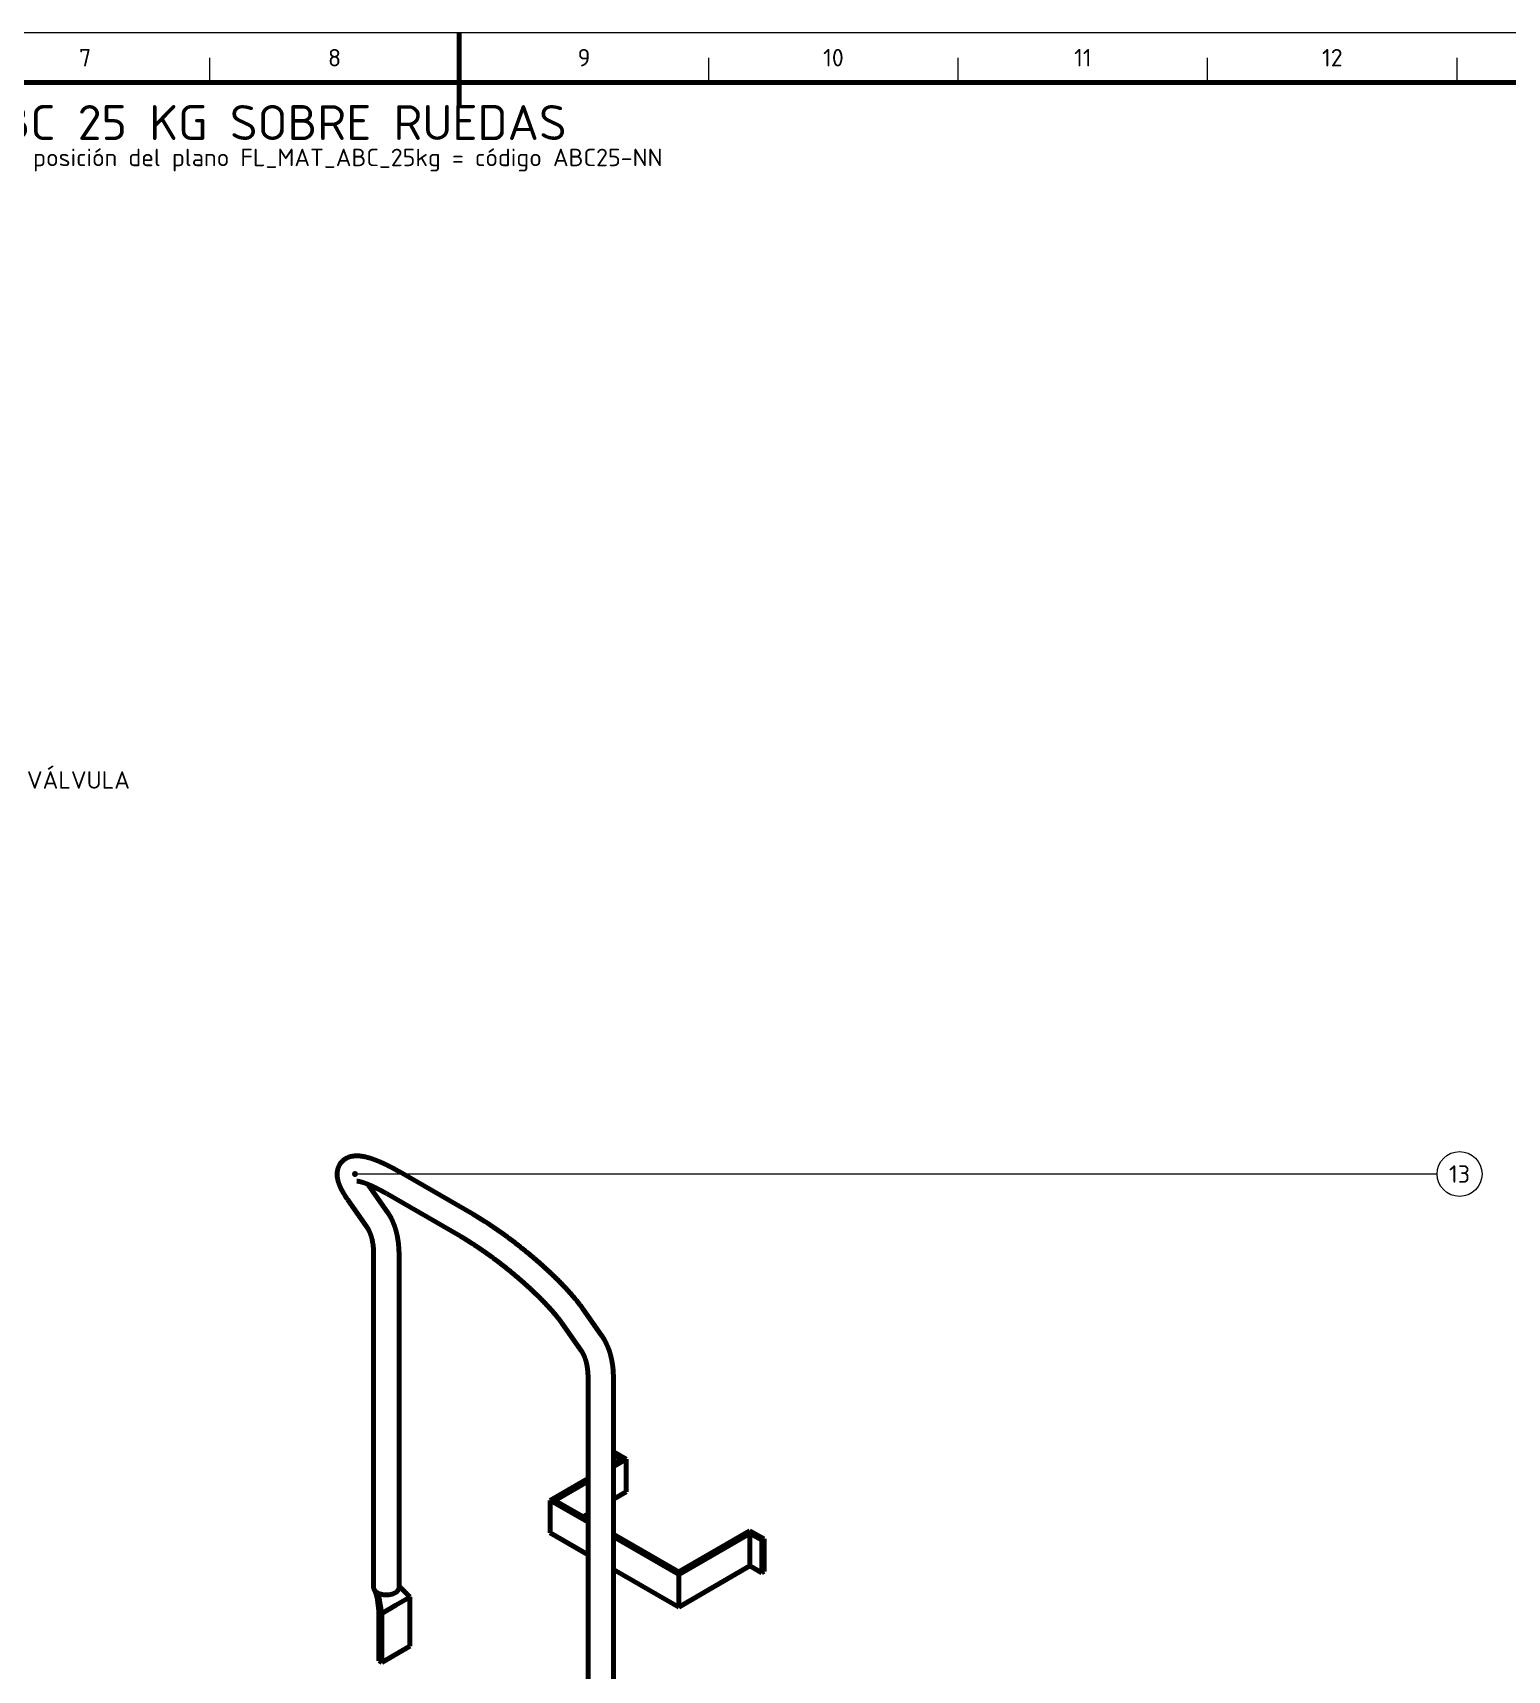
# Model space of a CAD drawing. Header units: millimetres. Extents: x 0 to 841, y 0 to 594.
# Drawn here: x 335 to 630.6, y 265.7 to 594 of the extents above; entities that cross this region are included whole.
import ezdxf
from ezdxf.enums import TextEntityAlignment as Align

# ---------------------------------------------------------------- set-up
doc = ezdxf.new("R2010")
doc.units = ezdxf.units.MM
for name, color, linetype, lineweight in [('01-VISIBLE', 7, 'CONTINUOUS', 70), ('06-TEXTO', 7, 'CONTINUOUS', 25), ('07-RECUADRO', 7, 'CONTINUOUS', 70), ('08-FINA', 5, 'CONTINUOUS', 18)]:
    doc.layers.add(name, color=color, linetype=linetype, lineweight=lineweight)
doc.styles.add('ISO3098', font='isocpeur.ttf')

msp = doc.modelspace()

# ---------------------------------------------------------------- hatches: boundary and pattern name
at = {"layer": '08-FINA'}
h = msp.add_hatch(color=7, dxfattribs=at)
h.dxf.hatch_style = 1
edge = h.paths.add_edge_path()
edge.add_arc((399.6, 365.2), 0.6, 0, 360)

# ---------------------------------------------------------------- linework, layer by layer
at = {"layer": '01-VISIBLE'}
for p, q in [((408.57, 365.61), (423.26, 357.13)), ((406.07, 357.62), (402.3, 362.98)), ((406.03, 361.21), (420.72, 352.73)), ((401.91, 354.7), (398.15, 360.05)), ((403.34, 282.28), (403.34, 349.09)), ((408.42, 282.28), (408.42, 349.09)), ((445.28, 338.16), (449.04, 332.81)), ((441.12, 335.24), (444.89, 329.89)), ((446.32, 324.28), (446.32, 257.47)), ((451.4, 324.28), (451.4, 257.47)), ((453.93, 308.01), (451.4, 309.48)), ((451.4, 308.95), (453.03, 308.01)), ((451.4, 307.07), (453.03, 308.01)), ((451.4, 306.55), (453.93, 308.01)), ((453.93, 301.48), (453.93, 308.01)), ((438.75, 299.77), (446.32, 304.14)), ((439.65, 299.77), (446.32, 303.62)), ((438.75, 293.23), (438.75, 299.77)), ((446.32, 295.39), (438.75, 299.77)), ((439.65, 299.77), (446.32, 295.91)), ((453.93, 301.48), (451.4, 300.02)), ((446.32, 297.08), (445.31, 296.5)), ((438.75, 293.23), (446.32, 288.86)), ((451.4, 292.98), (464.48, 285.43)), ((464.48, 284.91), (451.4, 292.46)), ((478.77, 293.67), (464.48, 285.43)), ((464.48, 284.91), (478.77, 293.15)), ((481.6, 292.04), (478.77, 293.67)), ((478.77, 293.15), (481.14, 291.78)), ((478.77, 286.62), (478.77, 293.15)), ((481.14, 291.78), (481.6, 292.04)), ((481.14, 285.25), (481.14, 291.78)), ((481.6, 285.51), (481.6, 292.04)), ((451.4, 285.93), (464.48, 278.37)), ((478.77, 286.62), (464.48, 278.37)), ((478.77, 286.62), (481.14, 285.25)), ((464.48, 278.37), (464.48, 284.91)), ((481.14, 285.25), (481.6, 285.51)), ((407.79, 278.73), (410.62, 280.36)), ((410.62, 270.57), (410.62, 280.36)), ((404.4, 277.42), (404.96, 277.1)), ((404.4, 267.63), (404.4, 277.42)), ((404.96, 277.1), (407.79, 278.73)), ((404.96, 267.3), (404.96, 277.1)), ((404.96, 267.3), (410.62, 270.57)), ((404.4, 267.63), (404.96, 267.3))]:
    msp.add_line(p, q, dxfattribs=at)
for points in [[(398.15, 360.05), (398.1, 360.12), (398.05, 360.19), (398.01, 360.25), (397.96, 360.32), (397.92, 360.38), (397.87, 360.45), (397.83, 360.52), (397.78, 360.58), (397.74, 360.65), (397.7, 360.72), (397.65, 360.79), (397.61, 360.85), (397.57, 360.92), (397.52, 360.99), (397.48, 361.06), (397.44, 361.13), (397.4, 361.19), (397.36, 361.26), (397.31, 361.33), (397.27, 361.4), (397.23, 361.47), (397.19, 361.54), (397.15, 361.61), (397.11, 361.68), (397.07, 361.75), (397.04, 361.82), (397, 361.89), (396.96, 361.96), (396.92, 362.03), (396.89, 362.1), (396.85, 362.18), (396.81, 362.25), (396.78, 362.32), (396.74, 362.39), (396.71, 362.46), (396.68, 362.54), (396.64, 362.61), (396.61, 362.68), (396.58, 362.76), (396.55, 362.83), (396.51, 362.91), (396.48, 362.98), (396.45, 363.05), (396.43, 363.13), (396.4, 363.2), (396.37, 363.28), (396.34, 363.36), (396.32, 363.43), (396.29, 363.51), (396.27, 363.59), (396.25, 363.66), (396.22, 363.74), (396.2, 363.82), (396.18, 363.89), (396.16, 363.97), (396.15, 364.05), (396.13, 364.13), (396.11, 364.21), (396.1, 364.29), (396.08, 364.37), (396.07, 364.44), (396.06, 364.52), (396.05, 364.6), (396.04, 364.68), (396.03, 364.76), (396.03, 364.84), (396.02, 364.92), (396.02, 365), (396.02, 365.08), (396.02, 365.16), (396.02, 365.24), (396.02, 365.33), (396.02, 365.41), (396.03, 365.49), (396.04, 365.57), (396.04, 365.65), (396.05, 365.72), (396.07, 365.8), (396.08, 365.88), (396.1, 365.96), (396.11, 366.04), (396.13, 366.12), (396.15, 366.2), (396.17, 366.27), (396.2, 366.35), (396.22, 366.43), (396.25, 366.5), (396.28, 366.58), (396.31, 366.65), (396.34, 366.72), (396.38, 366.8), (396.41, 366.87), (396.45, 366.94), (396.49, 367.01), (396.53, 367.08), (396.57, 367.15), (396.61, 367.22), (396.66, 367.28), (396.7, 367.35), (396.75, 367.41), (396.8, 367.48), (396.85, 367.54), (396.91, 367.6), (396.96, 367.66), (397.01, 367.72), (397.07, 367.77), (397.13, 367.83), (397.19, 367.88), (397.25, 367.94), (397.31, 367.99), (397.37, 368.04), (397.44, 368.08), (397.5, 368.13), (397.57, 368.18), (397.64, 368.22), (397.7, 368.26), (397.77, 368.31), (397.84, 368.34), (397.91, 368.38), (397.99, 368.42), (398.06, 368.45), (398.13, 368.49), (398.2, 368.52), (398.28, 368.55), (398.35, 368.58), (398.43, 368.6), (398.51, 368.63), (398.58, 368.65), (398.66, 368.68), (398.74, 368.7), (398.82, 368.72), (398.89, 368.74), (398.97, 368.75), (399.05, 368.77), (399.13, 368.78), (399.21, 368.79), (399.29, 368.8), (399.37, 368.81), (399.45, 368.82), (399.53, 368.83), (399.61, 368.83), (399.69, 368.84), (399.77, 368.84), (399.85, 368.85), (399.93, 368.85), (400.01, 368.85), (400.09, 368.84), (400.17, 368.84), (400.25, 368.84), (400.33, 368.84), (400.41, 368.83), (400.49, 368.82), (400.57, 368.82), (400.65, 368.81), (400.73, 368.8), (400.81, 368.79), (400.89, 368.78), (400.97, 368.77), (401.05, 368.76), (401.13, 368.74), (401.21, 368.73), (401.29, 368.72), (401.36, 368.7), (401.44, 368.68), (401.52, 368.67), (401.6, 368.65), (401.68, 368.63), (401.76, 368.62), (401.84, 368.6), (401.91, 368.58), (401.99, 368.56), (402.07, 368.54), (402.15, 368.52), (402.22, 368.5), (402.3, 368.47), (402.38, 368.45), (402.46, 368.43), (402.53, 368.41), (402.61, 368.38), (402.69, 368.36), (402.76, 368.34), (402.84, 368.31), (402.91, 368.29), (402.99, 368.26), (403.07, 368.23), (403.14, 368.21), (403.22, 368.18), (403.29, 368.15), (403.37, 368.13), (403.45, 368.1), (403.52, 368.07), (403.6, 368.04), (403.67, 368.02), (403.75, 367.99), (403.82, 367.96), (403.9, 367.93), (403.97, 367.9), (404.04, 367.87), (404.12, 367.84), (404.19, 367.81), (404.27, 367.78), (404.34, 367.75), (404.42, 367.72), (404.49, 367.68), (404.56, 367.65), (404.64, 367.62), (404.71, 367.59), (404.78, 367.56), (404.86, 367.52), (404.93, 367.49), (405, 367.46), (405.08, 367.43), (405.15, 367.39), (405.22, 367.36), (405.3, 367.32), (405.37, 367.29), (405.44, 367.26), (405.51, 367.22), (405.59, 367.19), (405.66, 367.15), (405.73, 367.12), (405.8, 367.08), (405.88, 367.05), (405.95, 367.01), (406.02, 366.98), (406.09, 366.94), (406.16, 366.91), (406.24, 366.87), (406.31, 366.83), (406.38, 366.8), (406.45, 366.76), (406.52, 366.73), (406.59, 366.69), (406.67, 366.65), (406.74, 366.61), (406.81, 366.58), (406.88, 366.54), (406.95, 366.5), (407.02, 366.47), (407.09, 366.43), (407.16, 366.39), (407.23, 366.35), (407.3, 366.31), (407.37, 366.28), (407.45, 366.24), (407.52, 366.2), (407.59, 366.16), (407.66, 366.12), (407.73, 366.08), (407.8, 366.04), (407.87, 366.01), (407.94, 365.97), (408.01, 365.93), (408.08, 365.89), (408.15, 365.85), (408.22, 365.81), (408.29, 365.77), (408.36, 365.73), (408.43, 365.69), (408.5, 365.65), (408.57, 365.61)], [(401.09, 365.2), (401.09, 365.2), (401.09, 365.21), (401.09, 365.21), (401.09, 365.21), (401.09, 365.21), (401.09, 365.21)], [(399.94, 363.77), (399.94, 363.77), (399.94, 363.77), (399.94, 363.77), (399.94, 363.77), (399.94, 363.77), (399.94, 363.77)], [(399.94, 363.77), (400.02, 363.76), (400.1, 363.76), (400.18, 363.75), (400.25, 363.74), (400.33, 363.73), (400.41, 363.71), (400.49, 363.69), (400.57, 363.68), (400.65, 363.66), (400.72, 363.64), (400.8, 363.62), (400.88, 363.6), (400.96, 363.58), (401.03, 363.55), (401.11, 363.53), (401.19, 363.51), (401.26, 363.48), (401.34, 363.46), (401.41, 363.43), (401.49, 363.4), (401.57, 363.38), (401.64, 363.35), (401.72, 363.32), (401.79, 363.29), (401.87, 363.27), (401.94, 363.24), (402.02, 363.21), (402.09, 363.18), (402.16, 363.15), (402.24, 363.12), (402.31, 363.09), (402.39, 363.06), (402.46, 363.03), (402.53, 363), (402.61, 362.96), (402.68, 362.93), (402.75, 362.9), (402.83, 362.87), (402.9, 362.83), (402.97, 362.8), (403.05, 362.77), (403.12, 362.73), (403.19, 362.7), (403.26, 362.67), (403.34, 362.63), (403.41, 362.6), (403.48, 362.56), (403.55, 362.53), (403.63, 362.49), (403.7, 362.46), (403.77, 362.42), (403.84, 362.39), (403.91, 362.35), (403.98, 362.32), (404.06, 362.28), (404.13, 362.24), (404.2, 362.21), (404.27, 362.17), (404.34, 362.13), (404.41, 362.1), (404.48, 362.06), (404.55, 362.02), (404.62, 361.99), (404.7, 361.95), (404.77, 361.91), (404.84, 361.87), (404.91, 361.84), (404.98, 361.8), (405.05, 361.76), (405.12, 361.72), (405.19, 361.68), (405.26, 361.64), (405.33, 361.6), (405.4, 361.57), (405.47, 361.53), (405.54, 361.49), (405.61, 361.45), (405.68, 361.41), (405.75, 361.37), (405.82, 361.33), (405.89, 361.29), (405.96, 361.25), (406.03, 361.21)], [(402.3, 362.98), (402.28, 363), (402.26, 363.03), (402.25, 363.06), (402.23, 363.08), (402.21, 363.11), (402.19, 363.14)], [(403.34, 349.09), (403.34, 349.17), (403.34, 349.25), (403.34, 349.33), (403.34, 349.41), (403.34, 349.49), (403.33, 349.57), (403.33, 349.66), (403.33, 349.74), (403.33, 349.82), (403.32, 349.9), (403.32, 349.98), (403.31, 350.06), (403.31, 350.14), (403.3, 350.22), (403.29, 350.3), (403.29, 350.38), (403.28, 350.46), (403.27, 350.54), (403.27, 350.62), (403.26, 350.7), (403.25, 350.78), (403.24, 350.86), (403.23, 350.94), (403.22, 351.02), (403.21, 351.1), (403.19, 351.18), (403.18, 351.26), (403.17, 351.34), (403.16, 351.42), (403.14, 351.5), (403.13, 351.58), (403.11, 351.65), (403.1, 351.73), (403.08, 351.81), (403.06, 351.89), (403.05, 351.97), (403.03, 352.05), (403.01, 352.13), (402.99, 352.2), (402.97, 352.28), (402.95, 352.36), (402.93, 352.44), (402.91, 352.52), (402.89, 352.59), (402.86, 352.67), (402.84, 352.75), (402.82, 352.82), (402.79, 352.9), (402.77, 352.98), (402.74, 353.05), (402.71, 353.13), (402.68, 353.2), (402.66, 353.28), (402.63, 353.35), (402.6, 353.43), (402.56, 353.5), (402.53, 353.58), (402.5, 353.65), (402.47, 353.72), (402.43, 353.8), (402.4, 353.87), (402.36, 353.94), (402.33, 354.01), (402.29, 354.08), (402.25, 354.16), (402.21, 354.23), (402.17, 354.3), (402.13, 354.36), (402.09, 354.43), (402.04, 354.5), (402, 354.57), (401.95, 354.64), (401.91, 354.7)], [(408.42, 349.09), (408.42, 349.17), (408.42, 349.25), (408.42, 349.33), (408.42, 349.41), (408.42, 349.49), (408.42, 349.57), (408.41, 349.65), (408.41, 349.73), (408.41, 349.81), (408.41, 349.89), (408.4, 349.97), (408.4, 350.05), (408.4, 350.13), (408.39, 350.21), (408.39, 350.3), (408.38, 350.38), (408.38, 350.46), (408.37, 350.54), (408.37, 350.62), (408.36, 350.7), (408.35, 350.78), (408.35, 350.86), (408.34, 350.94), (408.33, 351.02), (408.32, 351.1), (408.31, 351.18), (408.31, 351.25), (408.3, 351.33), (408.29, 351.41), (408.28, 351.49), (408.27, 351.57), (408.26, 351.65), (408.25, 351.73), (408.24, 351.81), (408.22, 351.89), (408.21, 351.97), (408.2, 352.05), (408.19, 352.13), (408.17, 352.21), (408.16, 352.29), (408.15, 352.37), (408.13, 352.45), (408.12, 352.53), (408.1, 352.6), (408.09, 352.68), (408.07, 352.76), (408.06, 352.84), (408.04, 352.92), (408.02, 353), (408.01, 353.08), (407.99, 353.15), (407.97, 353.23), (407.95, 353.31), (407.93, 353.39), (407.91, 353.47), (407.89, 353.54), (407.87, 353.62), (407.85, 353.7), (407.83, 353.78), (407.81, 353.85), (407.79, 353.93), (407.77, 354.01), (407.74, 354.09), (407.72, 354.16), (407.7, 354.24), (407.67, 354.32), (407.65, 354.39), (407.62, 354.47), (407.6, 354.54), (407.57, 354.62), (407.55, 354.7), (407.52, 354.77), (407.49, 354.85), (407.46, 354.92), (407.44, 355), (407.41, 355.07), (407.38, 355.15), (407.35, 355.22), (407.32, 355.3), (407.29, 355.37), (407.26, 355.45), (407.23, 355.52), (407.2, 355.59), (407.16, 355.67), (407.13, 355.74), (407.1, 355.81), (407.06, 355.89), (407.03, 355.96), (407, 356.03), (406.96, 356.1), (406.93, 356.18), (406.89, 356.25), (406.85, 356.32), (406.82, 356.39), (406.78, 356.46), (406.74, 356.53), (406.7, 356.6), (406.66, 356.67), (406.62, 356.74), (406.58, 356.81), (406.54, 356.88), (406.5, 356.95), (406.46, 357.02), (406.42, 357.09), (406.38, 357.16), (406.33, 357.22), (406.29, 357.29), (406.25, 357.36), (406.2, 357.42), (406.16, 357.49), (406.11, 357.56), (406.07, 357.62)], [(423.26, 357.13), (423.33, 357.09), (423.4, 357.05), (423.47, 357.01), (423.54, 356.97), (423.61, 356.92), (423.67, 356.88), (423.74, 356.84), (423.81, 356.8), (423.88, 356.76), (423.95, 356.72), (424.02, 356.68), (424.09, 356.64), (424.16, 356.6), (424.23, 356.56), (424.29, 356.51), (424.36, 356.47), (424.43, 356.43), (424.5, 356.39), (424.57, 356.35), (424.64, 356.31), (424.7, 356.26), (424.77, 356.22), (424.84, 356.18), (424.91, 356.14), (424.98, 356.1), (425.04, 356.05), (425.11, 356.01), (425.18, 355.97), (425.25, 355.93), (425.32, 355.88), (425.38, 355.84), (425.45, 355.8), (425.52, 355.75), (425.59, 355.71), (425.65, 355.67), (425.72, 355.62), (425.79, 355.58), (425.86, 355.54), (425.92, 355.49), (425.99, 355.45), (426.06, 355.41), (426.12, 355.36), (426.19, 355.32), (426.26, 355.28), (426.33, 355.23), (426.39, 355.19), (426.46, 355.14), (426.53, 355.1), (426.59, 355.06), (426.66, 355.01), (426.73, 354.97), (426.79, 354.92), (426.86, 354.88), (426.93, 354.83), (426.99, 354.79), (427.06, 354.75), (427.13, 354.7), (427.19, 354.66), (427.26, 354.61), (427.33, 354.57), (427.39, 354.52), (427.46, 354.48), (427.52, 354.43), (427.59, 354.39), (427.66, 354.34), (427.72, 354.3), (427.79, 354.25), (427.85, 354.21), (427.92, 354.16), (427.99, 354.11), (428.05, 354.07), (428.12, 354.02), (428.18, 353.98), (428.25, 353.93), (428.31, 353.89), (428.38, 353.84), (428.45, 353.79), (428.51, 353.75), (428.58, 353.7), (428.64, 353.66), (428.71, 353.61), (428.77, 353.56), (428.84, 353.52), (428.9, 353.47), (428.97, 353.42), (429.03, 353.38), (429.1, 353.33), (429.16, 353.28), (429.23, 353.24), (429.29, 353.19), (429.36, 353.14), (429.42, 353.1), (429.49, 353.05), (429.55, 353), (429.62, 352.96), (429.68, 352.91), (429.75, 352.86), (429.81, 352.81), (429.88, 352.77), (429.94, 352.72), (430.01, 352.67), (430.07, 352.62), (430.14, 352.58), (430.2, 352.53), (430.27, 352.48), (430.33, 352.43), (430.39, 352.39), (430.46, 352.34), (430.52, 352.29), (430.59, 352.24), (430.65, 352.2), (430.71, 352.15), (430.78, 352.1), (430.84, 352.05), (430.91, 352), (430.97, 351.95), (431.03, 351.91), (431.1, 351.86), (431.16, 351.81), (431.23, 351.76), (431.29, 351.71), (431.35, 351.66), (431.42, 351.62), (431.48, 351.57), (431.54, 351.52), (431.61, 351.47), (431.67, 351.42), (431.74, 351.37), (431.8, 351.32), (431.86, 351.27), (431.93, 351.23), (431.99, 351.18), (432.05, 351.13), (432.12, 351.08), (432.18, 351.03), (432.24, 350.98), (432.3, 350.93), (432.37, 350.88), (432.43, 350.83), (432.49, 350.78), (432.56, 350.73), (432.62, 350.68), (432.68, 350.63), (432.74, 350.58), (432.81, 350.53), (432.87, 350.48), (432.93, 350.43), (433, 350.38), (433.06, 350.33), (433.12, 350.28), (433.18, 350.23), (433.25, 350.18), (433.31, 350.13), (433.37, 350.08), (433.43, 350.03), (433.5, 349.98), (433.56, 349.93), (433.62, 349.88), (433.68, 349.83), (433.74, 349.78), (433.81, 349.73), (433.87, 349.68), (433.93, 349.63), (433.99, 349.58), (434.05, 349.53), (434.12, 349.48), (434.18, 349.43), (434.24, 349.38), (434.3, 349.32), (434.36, 349.27), (434.43, 349.22), (434.49, 349.17), (434.55, 349.12), (434.61, 349.07), (434.67, 349.02), (434.73, 348.97), (434.79, 348.91), (434.86, 348.86), (434.92, 348.81), (434.98, 348.76), (435.04, 348.71), (435.1, 348.66), (435.16, 348.61), (435.22, 348.55), (435.28, 348.5), (435.35, 348.45), (435.41, 348.4), (435.47, 348.35), (435.53, 348.29), (435.59, 348.24), (435.65, 348.19), (435.71, 348.14), (435.77, 348.09), (435.83, 348.03), (435.89, 347.98), (435.95, 347.93), (436.01, 347.88), (436.07, 347.82), (436.13, 347.77), (436.2, 347.72), (436.26, 347.67), (436.32, 347.61), (436.38, 347.56), (436.44, 347.51), (436.5, 347.45), (436.56, 347.4), (436.62, 347.35), (436.68, 347.3), (436.74, 347.24), (436.8, 347.19), (436.86, 347.14), (436.92, 347.08), (436.98, 347.03), (437.04, 346.98), (437.1, 346.92), (437.16, 346.87), (437.22, 346.82), (437.27, 346.76), (437.33, 346.71), (437.39, 346.66), (437.45, 346.6), (437.51, 346.55), (437.57, 346.49), (437.63, 346.44), (437.69, 346.39), (437.75, 346.33), (437.81, 346.28), (437.87, 346.22), (437.93, 346.17), (437.99, 346.12), (438.04, 346.06), (438.1, 346.01), (438.16, 345.95), (438.22, 345.9), (438.28, 345.84), (438.34, 345.79), (438.4, 345.74), (438.46, 345.68), (438.51, 345.63), (438.57, 345.57), (438.63, 345.52), (438.69, 345.46), (438.75, 345.41), (438.81, 345.35), (438.86, 345.3), (438.92, 345.24), (438.98, 345.19), (439.04, 345.13), (439.1, 345.08), (439.15, 345.02), (439.21, 344.97), (439.27, 344.91), (439.33, 344.85), (439.39, 344.8), (439.44, 344.74), (439.5, 344.69), (439.56, 344.63), (439.62, 344.58), (439.67, 344.52), (439.73, 344.46), (439.79, 344.41), (439.84, 344.35), (439.9, 344.3), (439.96, 344.24), (440.02, 344.18), (440.07, 344.13), (440.13, 344.07), (440.19, 344.02), (440.24, 343.96), (440.3, 343.9), (440.36, 343.85), (440.41, 343.79), (440.47, 343.73), (440.53, 343.68), (440.58, 343.62), (440.64, 343.56), (440.7, 343.5), (440.75, 343.45), (440.81, 343.39), (440.86, 343.33), (440.92, 343.28), (440.98, 343.22), (441.03, 343.16), (441.09, 343.1), (441.14, 343.05), (441.2, 342.99), (441.25, 342.93), (441.31, 342.87), (441.36, 342.81), (441.42, 342.76), (441.48, 342.7), (441.53, 342.64), (441.59, 342.58), (441.64, 342.52), (441.7, 342.47), (441.75, 342.41), (441.81, 342.35), (441.86, 342.29), (441.91, 342.23), (441.97, 342.17), (442.02, 342.12), (442.08, 342.06), (442.13, 342), (442.19, 341.94), (442.24, 341.88), (442.29, 341.82), (442.35, 341.76), (442.4, 341.7), (442.46, 341.64), (442.51, 341.58), (442.56, 341.52), (442.62, 341.46), (442.67, 341.4), (442.72, 341.34), (442.78, 341.28), (442.83, 341.22), (442.88, 341.16), (442.94, 341.1), (442.99, 341.04), (443.04, 340.98), (443.09, 340.92), (443.15, 340.86), (443.2, 340.8), (443.25, 340.74), (443.3, 340.68), (443.36, 340.62), (443.41, 340.56), (443.46, 340.5), (443.51, 340.44), (443.56, 340.38), (443.61, 340.31), (443.67, 340.25), (443.72, 340.19), (443.77, 340.13), (443.82, 340.07), (443.87, 340.01), (443.92, 339.94), (443.97, 339.88), (444.02, 339.82), (444.07, 339.76), (444.12, 339.7), (444.17, 339.63), (444.22, 339.57), (444.27, 339.51), (444.32, 339.45), (444.37, 339.38), (444.42, 339.32), (444.47, 339.26), (444.52, 339.19), (444.57, 339.13), (444.62, 339.07), (444.67, 339), (444.71, 338.94), (444.76, 338.87), (444.81, 338.81), (444.86, 338.75), (444.91, 338.68), (444.95, 338.62), (445, 338.55), (445.05, 338.49), (445.09, 338.42), (445.14, 338.36), (445.19, 338.29), (445.23, 338.23), (445.28, 338.16)], [(420.72, 352.73), (420.79, 352.69), (420.86, 352.65), (420.93, 352.61), (421, 352.57), (421.07, 352.52), (421.14, 352.48), (421.2, 352.44), (421.27, 352.4), (421.34, 352.36), (421.41, 352.32), (421.48, 352.28), (421.55, 352.24), (421.62, 352.2), (421.69, 352.15), (421.75, 352.11), (421.82, 352.07), (421.89, 352.03), (421.96, 351.99), (422.03, 351.95), (422.1, 351.9), (422.16, 351.86), (422.23, 351.82), (422.3, 351.78), (422.37, 351.73), (422.44, 351.69), (422.5, 351.65), (422.57, 351.61), (422.64, 351.56), (422.71, 351.52), (422.78, 351.48), (422.84, 351.43), (422.91, 351.39), (422.98, 351.35), (423.05, 351.3), (423.11, 351.26), (423.18, 351.22), (423.25, 351.17), (423.32, 351.13), (423.38, 351.09), (423.45, 351.04), (423.52, 351), (423.58, 350.96), (423.65, 350.91), (423.72, 350.87), (423.78, 350.82), (423.85, 350.78), (423.92, 350.73), (423.99, 350.69), (424.05, 350.65), (424.12, 350.6), (424.19, 350.56), (424.25, 350.51), (424.32, 350.47), (424.39, 350.42), (424.45, 350.38), (424.52, 350.33), (424.58, 350.29), (424.65, 350.24), (424.72, 350.2), (424.78, 350.15), (424.85, 350.11), (424.92, 350.06), (424.98, 350.02), (425.05, 349.97), (425.11, 349.92), (425.18, 349.88), (425.24, 349.83), (425.31, 349.79), (425.38, 349.74), (425.44, 349.7), (425.51, 349.65), (425.57, 349.6), (425.64, 349.56), (425.7, 349.51), (425.77, 349.46), (425.84, 349.42), (425.9, 349.37), (425.97, 349.33), (426.03, 349.28), (426.1, 349.23), (426.16, 349.19), (426.23, 349.14), (426.29, 349.09), (426.36, 349.05), (426.42, 349), (426.49, 348.95), (426.55, 348.9), (426.62, 348.86), (426.68, 348.81), (426.75, 348.76), (426.81, 348.72), (426.88, 348.67), (426.94, 348.62), (427.01, 348.57), (427.07, 348.53), (427.14, 348.48), (427.2, 348.43), (427.26, 348.38), (427.33, 348.34), (427.39, 348.29), (427.46, 348.24), (427.52, 348.19), (427.59, 348.14), (427.65, 348.1), (427.71, 348.05), (427.78, 348), (427.84, 347.95), (427.91, 347.9), (427.97, 347.85), (428.03, 347.81), (428.1, 347.76), (428.16, 347.71), (428.23, 347.66), (428.29, 347.61), (428.35, 347.56), (428.42, 347.51), (428.48, 347.47), (428.54, 347.42), (428.61, 347.37), (428.67, 347.32), (428.74, 347.27), (428.8, 347.22), (428.86, 347.17), (428.93, 347.12), (428.99, 347.07), (429.05, 347.02), (429.12, 346.98), (429.18, 346.93), (429.24, 346.88), (429.3, 346.83), (429.37, 346.78), (429.43, 346.73), (429.49, 346.68), (429.56, 346.63), (429.62, 346.58), (429.68, 346.53), (429.74, 346.48), (429.81, 346.43), (429.87, 346.38), (429.93, 346.33), (430, 346.28), (430.06, 346.23), (430.12, 346.18), (430.18, 346.13), (430.25, 346.08), (430.31, 346.03), (430.37, 345.98), (430.43, 345.93), (430.49, 345.88), (430.56, 345.83), (430.62, 345.77), (430.68, 345.72), (430.74, 345.67), (430.81, 345.62), (430.87, 345.57), (430.93, 345.52), (430.99, 345.47), (431.05, 345.42), (431.12, 345.37), (431.18, 345.32), (431.24, 345.27), (431.3, 345.21), (431.36, 345.16), (431.42, 345.11), (431.49, 345.06), (431.55, 345.01), (431.61, 344.96), (431.67, 344.91), (431.73, 344.85), (431.79, 344.8), (431.85, 344.75), (431.91, 344.7), (431.98, 344.65), (432.04, 344.59), (432.1, 344.54), (432.16, 344.49), (432.22, 344.44), (432.28, 344.39), (432.34, 344.33), (432.4, 344.28), (432.46, 344.23), (432.52, 344.18), (432.58, 344.13), (432.65, 344.07), (432.71, 344.02), (432.77, 343.97), (432.83, 343.92), (432.89, 343.86), (432.95, 343.81), (433.01, 343.76), (433.07, 343.7), (433.13, 343.65), (433.19, 343.6), (433.25, 343.55), (433.31, 343.49), (433.37, 343.44), (433.43, 343.39), (433.49, 343.33), (433.55, 343.28), (433.61, 343.23), (433.67, 343.17), (433.73, 343.12), (433.79, 343.07), (433.85, 343.01), (433.91, 342.96), (433.97, 342.9), (434.03, 342.85), (434.09, 342.8), (434.15, 342.74), (434.21, 342.69), (434.26, 342.64), (434.32, 342.58), (434.38, 342.53), (434.44, 342.47), (434.5, 342.42), (434.56, 342.36), (434.62, 342.31), (434.68, 342.26), (434.74, 342.2), (434.8, 342.15), (434.86, 342.09), (434.91, 342.04), (434.97, 341.98), (435.03, 341.93), (435.09, 341.87), (435.15, 341.82), (435.21, 341.76), (435.26, 341.71), (435.32, 341.65), (435.38, 341.6), (435.44, 341.54), (435.5, 341.49), (435.56, 341.43), (435.61, 341.38), (435.67, 341.32), (435.73, 341.27), (435.79, 341.21), (435.85, 341.16), (435.9, 341.1), (435.96, 341.04), (436.02, 340.99), (436.08, 340.93), (436.13, 340.88), (436.19, 340.82), (436.25, 340.76), (436.31, 340.71), (436.36, 340.65), (436.42, 340.6), (436.48, 340.54), (436.53, 340.48), (436.59, 340.43), (436.65, 340.37), (436.7, 340.31), (436.76, 340.26), (436.82, 340.2), (436.87, 340.14), (436.93, 340.09), (436.99, 340.03), (437.04, 339.97), (437.1, 339.92), (437.16, 339.86), (437.21, 339.8), (437.27, 339.74), (437.32, 339.69), (437.38, 339.63), (437.44, 339.57), (437.49, 339.51), (437.55, 339.46), (437.6, 339.4), (437.66, 339.34), (437.71, 339.28), (437.77, 339.22), (437.82, 339.17), (437.88, 339.11), (437.94, 339.05), (437.99, 338.99), (438.05, 338.93), (438.1, 338.87), (438.15, 338.82), (438.21, 338.76), (438.26, 338.7), (438.32, 338.64), (438.37, 338.58), (438.43, 338.52), (438.48, 338.46), (438.54, 338.4), (438.59, 338.34), (438.64, 338.28), (438.7, 338.23), (438.75, 338.17), (438.8, 338.11), (438.86, 338.05), (438.91, 337.99), (438.97, 337.93), (439.02, 337.87), (439.07, 337.81), (439.12, 337.75), (439.18, 337.69), (439.23, 337.63), (439.28, 337.57), (439.34, 337.5), (439.39, 337.44), (439.44, 337.38), (439.49, 337.32), (439.54, 337.26), (439.6, 337.2), (439.65, 337.14), (439.7, 337.08), (439.75, 337.02), (439.8, 336.95), (439.85, 336.89), (439.9, 336.83), (439.96, 336.77), (440.01, 336.71), (440.06, 336.64), (440.11, 336.58), (440.16, 336.52), (440.21, 336.46), (440.26, 336.39), (440.31, 336.33), (440.36, 336.27), (440.41, 336.21), (440.46, 336.14), (440.51, 336.08), (440.55, 336.02), (440.6, 335.95), (440.65, 335.89), (440.7, 335.82), (440.75, 335.76), (440.8, 335.7), (440.84, 335.63), (440.89, 335.57), (440.94, 335.5), (440.99, 335.44), (441.03, 335.37), (441.08, 335.31), (441.12, 335.24)], [(449.04, 332.81), (449.09, 332.74), (449.13, 332.68), (449.18, 332.61), (449.22, 332.54), (449.27, 332.48), (449.31, 332.41), (449.35, 332.34), (449.4, 332.27), (449.44, 332.21), (449.48, 332.14), (449.52, 332.07), (449.56, 332), (449.6, 331.93), (449.64, 331.86), (449.68, 331.79), (449.72, 331.72), (449.76, 331.65), (449.79, 331.58), (449.83, 331.51), (449.87, 331.43), (449.9, 331.36), (449.94, 331.29), (449.97, 331.22), (450.01, 331.15), (450.04, 331.07), (450.08, 331), (450.11, 330.93), (450.14, 330.85), (450.17, 330.78), (450.21, 330.71), (450.24, 330.63), (450.27, 330.56), (450.3, 330.48), (450.33, 330.41), (450.36, 330.33), (450.39, 330.26), (450.41, 330.18), (450.44, 330.11), (450.47, 330.03), (450.5, 329.96), (450.52, 329.88), (450.55, 329.81), (450.58, 329.73), (450.6, 329.65), (450.63, 329.58), (450.65, 329.5), (450.67, 329.43), (450.7, 329.35), (450.72, 329.27), (450.74, 329.2), (450.77, 329.12), (450.79, 329.04), (450.81, 328.96), (450.83, 328.89), (450.85, 328.81), (450.87, 328.73), (450.89, 328.65), (450.91, 328.57), (450.93, 328.5), (450.95, 328.42), (450.97, 328.34), (450.98, 328.26), (451, 328.18), (451.02, 328.11), (451.03, 328.03), (451.05, 327.95), (451.07, 327.87), (451.08, 327.79), (451.1, 327.71), (451.11, 327.63), (451.13, 327.55), (451.14, 327.47), (451.15, 327.4), (451.17, 327.32), (451.18, 327.24), (451.19, 327.16), (451.2, 327.08), (451.21, 327), (451.22, 326.92), (451.24, 326.84), (451.25, 326.76), (451.26, 326.68), (451.27, 326.6), (451.27, 326.52), (451.28, 326.44), (451.29, 326.36), (451.3, 326.28), (451.31, 326.2), (451.32, 326.12), (451.32, 326.04), (451.33, 325.96), (451.34, 325.88), (451.34, 325.8), (451.35, 325.72), (451.35, 325.64), (451.36, 325.56), (451.36, 325.48), (451.37, 325.4), (451.37, 325.32), (451.38, 325.24), (451.38, 325.16), (451.38, 325.08), (451.39, 325), (451.39, 324.92), (451.39, 324.84), (451.39, 324.76), (451.4, 324.68), (451.4, 324.6), (451.4, 324.52), (451.4, 324.44), (451.4, 324.36), (451.4, 324.28)], [(444.89, 329.89), (444.93, 329.82), (444.98, 329.76), (445.02, 329.69), (445.06, 329.62), (445.11, 329.55), (445.15, 329.48), (445.19, 329.41), (445.23, 329.34), (445.27, 329.27), (445.3, 329.2), (445.34, 329.13), (445.38, 329.06), (445.41, 328.98), (445.45, 328.91), (445.48, 328.84), (445.51, 328.76), (445.54, 328.69), (445.57, 328.62), (445.6, 328.54), (445.63, 328.47), (445.66, 328.39), (445.69, 328.32), (445.72, 328.24), (445.74, 328.16), (445.77, 328.09), (445.79, 328.01), (445.82, 327.93), (445.84, 327.86), (445.87, 327.78), (445.89, 327.7), (445.91, 327.63), (445.93, 327.55), (445.95, 327.47), (445.97, 327.39), (445.99, 327.31), (446.01, 327.23), (446.03, 327.16), (446.04, 327.08), (446.06, 327), (446.08, 326.92), (446.09, 326.84), (446.11, 326.76), (446.12, 326.68), (446.13, 326.6), (446.15, 326.52), (446.16, 326.44), (446.17, 326.36), (446.18, 326.29), (446.2, 326.21), (446.21, 326.13), (446.22, 326.05), (446.23, 325.97), (446.23, 325.89), (446.24, 325.81), (446.25, 325.73), (446.26, 325.65), (446.27, 325.57), (446.27, 325.48), (446.28, 325.4), (446.28, 325.32), (446.29, 325.24), (446.29, 325.16), (446.3, 325.08), (446.3, 325), (446.31, 324.92), (446.31, 324.84), (446.31, 324.76), (446.31, 324.68), (446.32, 324.6), (446.32, 324.52), (446.32, 324.44), (446.32, 324.36), (446.32, 324.28)], [(408.42, 282.62), (408.48, 282.56), (408.53, 282.51), (408.59, 282.45), (408.65, 282.39), (408.7, 282.33), (408.76, 282.27), (408.82, 282.22), (408.87, 282.16), (408.93, 282.1), (408.99, 282.04), (409.04, 281.98), (409.1, 281.93), (409.15, 281.87), (409.21, 281.81), (409.27, 281.75), (409.32, 281.7), (409.38, 281.64), (409.44, 281.58), (409.49, 281.52), (409.55, 281.46), (409.61, 281.41), (409.66, 281.35), (409.72, 281.29), (409.77, 281.23), (409.83, 281.17), (409.89, 281.12), (409.94, 281.06), (410, 281), (410.06, 280.94), (410.11, 280.88), (410.17, 280.83), (410.22, 280.77), (410.28, 280.71), (410.34, 280.65), (410.39, 280.6), (410.45, 280.54), (410.51, 280.48), (410.56, 280.42), (410.62, 280.36)], [(403.34, 282.28), (403.34, 282.22), (403.35, 282.16), (403.36, 282.09), (403.38, 282.03), (403.4, 281.97), (403.42, 281.91)], [(403.42, 281.91), (403.46, 281.84), (403.5, 281.77), (403.55, 281.7), (403.6, 281.63), (403.66, 281.57), (403.72, 281.51), (403.78, 281.46), (403.85, 281.4), (403.92, 281.35)], [(403.42, 281.91), (403.46, 281.84), (403.49, 281.76), (403.52, 281.69), (403.56, 281.61), (403.59, 281.54), (403.62, 281.46), (403.65, 281.38), (403.68, 281.31), (403.71, 281.23), (403.74, 281.15), (403.77, 281.07), (403.8, 281), (403.82, 280.92), (403.85, 280.84), (403.87, 280.76), (403.9, 280.68), (403.92, 280.6), (403.95, 280.52), (403.97, 280.44), (403.99, 280.37), (404.01, 280.29), (404.03, 280.2), (404.05, 280.12), (404.06, 280.04), (404.08, 279.96), (404.09, 279.88), (404.11, 279.8), (404.12, 279.72)], [(403.92, 281.35), (403.97, 281.32), (404.03, 281.28), (404.09, 281.24), (404.15, 281.21), (404.21, 281.18), (404.27, 281.15)], [(403.92, 281.35), (403.93, 281.27), (403.94, 281.19), (403.95, 281.11), (403.96, 281.03), (403.97, 280.94), (403.98, 280.86), (403.99, 280.78), (404, 280.7), (404.01, 280.62), (404.02, 280.54), (404.03, 280.45), (404.04, 280.37), (404.05, 280.29), (404.06, 280.21), (404.07, 280.13), (404.08, 280.04), (404.09, 279.96), (404.1, 279.88), (404.11, 279.8), (404.12, 279.72)], [(404.12, 279.72), (404.13, 279.64), (404.14, 279.55), (404.15, 279.47), (404.16, 279.39), (404.17, 279.31), (404.18, 279.23), (404.19, 279.14), (404.2, 279.06), (404.21, 278.98), (404.22, 278.9), (404.23, 278.82), (404.24, 278.73), (404.25, 278.65), (404.26, 278.57), (404.27, 278.49), (404.28, 278.41), (404.29, 278.33), (404.3, 278.24), (404.31, 278.16), (404.32, 278.08), (404.33, 278), (404.34, 277.92), (404.35, 277.83), (404.36, 277.75), (404.37, 277.67), (404.38, 277.59), (404.39, 277.51), (404.4, 277.42)], [(404.27, 281.15), (404.35, 281.11), (404.42, 281.08), (404.49, 281.05), (404.57, 281.03), (404.65, 281), (404.72, 280.98), (404.8, 280.96), (404.88, 280.94), (404.95, 280.92), (405.03, 280.9), (405.11, 280.89), (405.19, 280.87), (405.27, 280.86), (405.35, 280.85), (405.43, 280.84), (405.51, 280.83), (405.59, 280.83), (405.67, 280.82), (405.75, 280.82), (405.83, 280.82), (405.91, 280.82), (405.99, 280.82), (406.07, 280.82), (406.15, 280.82), (406.23, 280.83), (406.31, 280.84), (406.39, 280.85), (406.47, 280.86), (406.55, 280.87), (406.62, 280.88), (406.7, 280.89), (406.78, 280.91), (406.86, 280.93), (406.94, 280.95), (407.01, 280.97), (407.09, 280.99), (407.17, 281.02), (407.24, 281.04), (407.32, 281.07), (407.39, 281.1), (407.46, 281.14), (407.54, 281.17), (407.61, 281.21), (407.68, 281.25)], [(404.27, 281.15), (404.29, 281.07), (404.3, 280.99), (404.31, 280.91), (404.33, 280.83), (404.34, 280.75), (404.35, 280.67), (404.37, 280.59), (404.38, 280.51), (404.39, 280.43), (404.41, 280.35), (404.42, 280.27), (404.44, 280.19), (404.45, 280.12), (404.46, 280.04), (404.48, 279.96), (404.49, 279.88), (404.5, 279.8), (404.52, 279.72), (404.53, 279.64), (404.54, 279.56), (404.56, 279.48), (404.57, 279.4), (404.58, 279.32), (404.6, 279.24), (404.61, 279.16), (404.62, 279.08), (404.64, 279), (404.65, 278.92), (404.67, 278.84), (404.68, 278.77), (404.69, 278.69), (404.71, 278.61), (404.72, 278.53), (404.73, 278.45), (404.75, 278.37), (404.76, 278.29), (404.77, 278.21), (404.79, 278.13), (404.8, 278.05), (404.81, 277.97), (404.83, 277.89), (404.84, 277.81), (404.85, 277.73), (404.87, 277.65), (404.88, 277.57), (404.89, 277.49), (404.91, 277.42), (404.92, 277.34), (404.94, 277.26), (404.95, 277.18), (404.96, 277.1)], [(407.68, 281.25), (407.75, 281.29), (407.82, 281.33), (407.89, 281.38), (407.95, 281.43), (408.02, 281.49), (408.08, 281.55), (408.14, 281.61), (408.19, 281.67), (408.24, 281.74), (408.28, 281.81), (408.32, 281.88), (408.36, 281.96), (408.39, 282.04), (408.41, 282.12), (408.42, 282.2), (408.42, 282.28)]]:
    msp.add_lwpolyline(points, dxfattribs=at)
at = {"layer": '07-RECUADRO'}
msp.add_line((420.5, 594), (420.5, 579), dxfattribs=at)
msp.add_lwpolyline([(25, 10), (831, 10), (831, 584), (25, 584)], close=True, dxfattribs=at)
at = {"layer": '08-FINA'}
for p, q in [((370.5, 584), (370.5, 589)), ((470.5, 584), (470.5, 589)), ((520.5, 584), (520.5, 589)), ((570.5, 584), (570.5, 589)), ((620.5, 584), (620.5, 589)), ((616.5, 365.2), (399.6, 365.2))]:
    msp.add_line(p, q, dxfattribs=at)
msp.add_lwpolyline([(0, 0), (841, 0), (841, 594), (0, 594)], close=True, dxfattribs=at)
msp.add_circle((621, 365.2), 4.5, dxfattribs=at)

# ---------------------------------------------------------------- texts
at = {"layer": '06-TEXTO', "style": 'ISO3098'}
for s, height, p in [('7', 3.5, (345.5, 589)), ('8', 3.5, (395.5, 589)), ('9', 3.5, (445.5, 589)), ('10', 3.5, (495.5, 589)), ('11', 3.5, (545.5, 589)), ('12', 3.5, (595.5, 589)), ('DESPIECE - EXTINTOR ABC 25 KG SOBRE RUEDAS', 7, (332, 576)), ('Isometría explosionada por subconjunto, escala 1:5. Globo = posición del plano FL_MAT_ABC_25kg = código ABC25-NN', 3.5, (332, 569)), ('S2 CONJUNTO DE VÁLVULA', 3.5, (324.25, 444.2)), ('13', 3.5, (621, 365.2))]:
    msp.add_text(s, height=height, dxfattribs=at).set_placement(p, align=Align.MIDDLE_CENTER)

doc.saveas('drawing.dxf')
